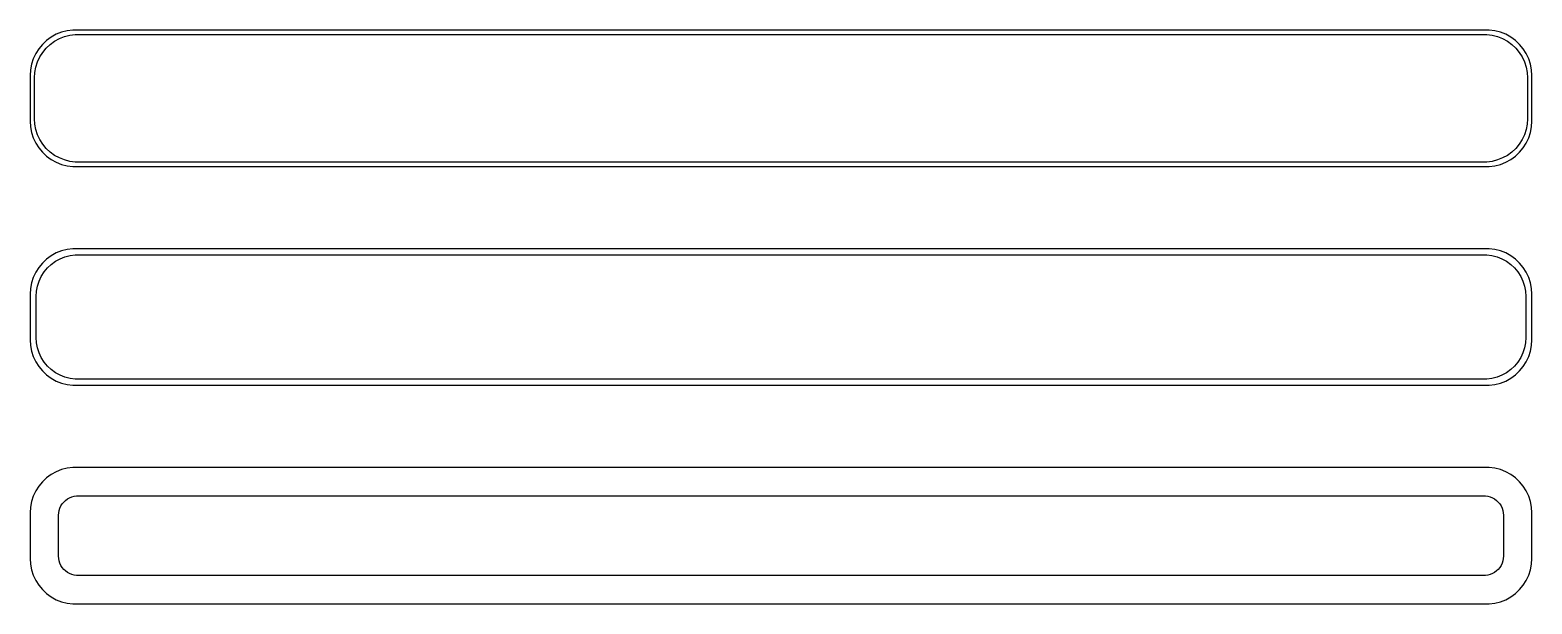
# Model space of a CAD drawing. Header units: metres. Extents: x -82 to 82, y 65 to 127.
import ezdxf

# ---------------------------------------------------------------- set-up
doc = ezdxf.new("R2010")
doc.units = ezdxf.units.M

msp = doc.modelspace()

# ---------------------------------------------------------------- linework, layer by layer
for p, q in [((-79.0451, 127.255), (-79.6289, 127.024)), ((-78.4369, 127.411), (-79.0451, 127.255)), ((-77.8139, 127.49), (-78.4369, 127.411)), ((77.8139, 127.49), (-77.8139, 127.49)), ((78.4369, 127.411), (77.8139, 127.49)), ((79.0451, 127.255), (78.4369, 127.411)), ((79.6289, 127.024), (79.0451, 127.255)), ((-81.5451, 125.439), (-81.8815, 124.909)), ((-81.1448, 125.923), (-81.5451, 125.439)), ((-80.6871, 126.353), (-81.1448, 125.923)), ((-81.0928, 125.042), (-80.7126, 125.502)), ((-80.7126, 125.502), (-80.2778, 125.91)), ((-80.1791, 126.722), (-80.6871, 126.353)), ((-80.2778, 125.91), (-79.7952, 126.261)), ((-79.6289, 127.024), (-80.1791, 126.722)), ((-79.7952, 126.261), (-79.2724, 126.548)), ((-79.2724, 126.548), (-78.7178, 126.768)), ((-78.7178, 126.768), (-78.1401, 126.916)), ((-78.1401, 126.916), (-77.5482, 126.991)), ((-77.5482, 126.991), (77.5482, 126.991)), ((77.5482, 126.991), (78.1401, 126.916)), ((78.1401, 126.916), (78.7178, 126.768)), ((78.7178, 126.768), (79.2724, 126.548)), ((79.2724, 126.548), (79.7952, 126.261)), ((80.1791, 126.722), (79.6289, 127.024)), ((79.7952, 126.261), (80.2778, 125.91)), ((80.6871, 126.353), (80.1791, 126.722)), ((80.2778, 125.91), (80.7126, 125.502)), ((81.1448, 125.923), (80.6871, 126.353)), ((80.7126, 125.502), (81.0928, 125.042)), ((81.5451, 125.439), (81.1448, 125.923)), ((81.8815, 124.909), (81.5451, 125.439)), ((-82.1489, 124.341), (-82.3429, 123.743)), ((-81.8815, 124.909), (-82.1489, 124.341)), ((-81.8508, 123.431), (-81.6664, 123.999)), ((-81.6664, 123.999), (-81.4125, 124.538)), ((-81.4125, 124.538), (-81.0928, 125.042)), ((81.0928, 125.042), (81.4125, 124.538)), ((81.4125, 124.538), (81.6664, 123.999)), ((81.6664, 123.999), (81.8508, 123.431)), ((82.1489, 124.341), (81.8815, 124.909)), ((82.3429, 123.743), (82.1489, 124.341)), ((-82.4606, 123.127), (-82.5, 122.5)), ((-82.5, 122.5), (-82.5, 117.5)), ((-82.3429, 123.743), (-82.4606, 123.127)), ((-82, 122.25), (-81.9625, 122.845)), ((-82, 117.75), (-82, 122.25)), ((-81.9625, 122.845), (-81.8508, 123.431)), ((81.8508, 123.431), (81.9625, 122.845)), ((81.9625, 122.845), (82, 122.25)), ((82, 122.25), (82, 117.75)), ((82.4606, 123.127), (82.3429, 123.743)), ((82.5, 122.5), (82.4606, 123.127)), ((82.5, 117.5), (82.5, 122.5)), ((-82.5, 117.5), (-82.4606, 116.873)), ((-81.9625, 117.155), (-82, 117.75)), ((-81.8508, 116.569), (-81.9625, 117.155)), ((81.9625, 117.155), (81.8508, 116.569)), ((82, 117.75), (81.9625, 117.155)), ((82.4606, 116.873), (82.5, 117.5)), ((-82.4606, 116.873), (-82.3429, 116.257)), ((-82.3429, 116.257), (-82.1489, 115.659)), ((-82.1489, 115.659), (-81.8815, 115.091)), ((-81.6664, 116.001), (-81.8508, 116.569)), ((-81.4125, 115.462), (-81.6664, 116.001)), ((81.6664, 116.001), (81.4125, 115.462)), ((81.8508, 116.569), (81.6664, 116.001)), ((81.8815, 115.091), (82.1489, 115.659)), ((82.1489, 115.659), (82.3429, 116.257)), ((82.3429, 116.257), (82.4606, 116.873)), ((-81.8815, 115.091), (-81.5451, 114.561)), ((-81.5451, 114.561), (-81.1448, 114.077)), ((-81.0928, 114.958), (-81.4125, 115.462)), ((-81.1448, 114.077), (-80.6871, 113.647)), ((-80.7126, 114.498), (-81.0928, 114.958)), ((-80.2778, 114.09), (-80.7126, 114.498)), ((-79.7952, 113.739), (-80.2778, 114.09)), ((80.2778, 114.09), (79.7952, 113.739)), ((80.7126, 114.498), (80.2778, 114.09)), ((80.6871, 113.647), (81.1448, 114.077)), ((81.0928, 114.958), (80.7126, 114.498)), ((81.4125, 115.462), (81.0928, 114.958)), ((81.1448, 114.077), (81.5451, 114.561)), ((81.5451, 114.561), (81.8815, 115.091)), ((-80.6871, 113.647), (-80.1791, 113.278)), ((-80.1791, 113.278), (-79.6289, 112.976)), ((-79.2724, 113.452), (-79.7952, 113.739)), ((-79.6289, 112.976), (-79.0451, 112.745)), ((-78.7178, 113.232), (-79.2724, 113.452)), ((-79.0451, 112.745), (-78.4369, 112.589)), ((-78.1401, 113.084), (-78.7178, 113.232)), ((-78.4369, 112.589), (-77.8139, 112.51)), ((-77.5482, 113.009), (-78.1401, 113.084)), ((-77.8139, 112.51), (77.8139, 112.51)), ((77.5482, 113.009), (-77.5482, 113.009)), ((78.1401, 113.084), (77.5482, 113.009)), ((77.8139, 112.51), (78.4369, 112.589)), ((78.7178, 113.232), (78.1401, 113.084)), ((78.4369, 112.589), (79.0451, 112.745)), ((79.2724, 113.452), (78.7178, 113.232)), ((79.0451, 112.745), (79.6289, 112.976)), ((79.7952, 113.739), (79.2724, 113.452)), ((79.6289, 112.976), (80.1791, 113.278)), ((80.1791, 113.278), (80.6871, 113.647)), ((-80.6871, 102.353), (-81.1448, 101.923)), ((-80.1791, 102.722), (-80.6871, 102.353)), ((-79.6289, 103.024), (-80.1791, 102.722)), ((-79.7032, 102.116), (-79.1994, 102.393)), ((-79.0451, 103.255), (-79.6289, 103.024)), ((-79.1994, 102.393), (-78.6648, 102.604)), ((-78.4369, 103.411), (-79.0451, 103.255)), ((-78.6648, 102.604), (-78.1079, 102.747)), ((-77.8139, 103.49), (-78.4369, 103.411)), ((-78.1079, 102.747), (-77.5375, 102.819)), ((77.8139, 103.49), (-77.8139, 103.49)), ((-77.5375, 102.819), (77.5375, 102.819)), ((77.5375, 102.819), (78.1079, 102.747)), ((78.4369, 103.411), (77.8139, 103.49)), ((78.1079, 102.747), (78.6648, 102.604)), ((79.0451, 103.255), (78.4369, 103.411)), ((78.6648, 102.604), (79.1994, 102.393)), ((79.6289, 103.024), (79.0451, 103.255)), ((79.1994, 102.393), (79.7032, 102.116)), ((80.1791, 102.722), (79.6289, 103.024)), ((80.6871, 102.353), (80.1791, 102.722)), ((81.1448, 101.923), (80.6871, 102.353)), ((-81.8815, 100.909), (-82.1489, 100.341)), ((-81.5451, 101.439), (-81.8815, 100.909)), ((-81.1448, 101.923), (-81.5451, 101.439)), ((-81.2621, 100.456), (-80.954, 100.941)), ((-80.954, 100.941), (-80.5875, 101.384)), ((-80.5875, 101.384), (-80.1684, 101.778)), ((-80.1684, 101.778), (-79.7032, 102.116)), ((79.7032, 102.116), (80.1684, 101.778)), ((80.1684, 101.778), (80.5875, 101.384)), ((80.5875, 101.384), (80.954, 100.941)), ((80.954, 100.941), (81.2621, 100.456)), ((81.5451, 101.439), (81.1448, 101.923)), ((81.8815, 100.909), (81.5451, 101.439)), ((82.1489, 100.341), (81.8815, 100.909)), ((-82.4606, 99.1267), (-82.5, 98.5)), ((-82.3429, 99.7434), (-82.4606, 99.1267)), ((-82.1489, 100.341), (-82.3429, 99.7434)), ((-81.7923, 98.8238), (-81.6846, 99.3886)), ((-81.6846, 99.3886), (-81.5069, 99.9354)), ((-81.5069, 99.9354), (-81.2621, 100.456)), ((81.2621, 100.456), (81.5069, 99.9354)), ((81.5069, 99.9354), (81.6846, 99.3886)), ((81.6846, 99.3886), (81.7923, 98.8238)), ((82.3429, 99.7434), (82.1489, 100.341)), ((82.4606, 99.1267), (82.3429, 99.7434)), ((82.5, 98.5), (82.4606, 99.1267)), ((-82.5, 98.5), (-82.5, 93.5)), ((-81.8284, 98.25), (-81.7923, 98.8238)), ((-81.8284, 93.75), (-81.8284, 98.25)), ((81.7923, 98.8238), (81.8284, 98.25)), ((81.8284, 98.25), (81.8284, 93.75)), ((82.5, 93.5), (82.5, 98.5)), ((-82.5, 93.5), (-82.4606, 92.8733)), ((-82.4606, 92.8733), (-82.3429, 92.2566)), ((-81.7923, 93.1762), (-81.8284, 93.75)), ((-81.6846, 92.6114), (-81.7923, 93.1762)), ((-81.5069, 92.0646), (-81.6846, 92.6114)), ((81.6846, 92.6114), (81.5069, 92.0646)), ((81.7923, 93.1762), (81.6846, 92.6114)), ((81.8284, 93.75), (81.7923, 93.1762)), ((82.3429, 92.2566), (82.4606, 92.8733)), ((82.4606, 92.8733), (82.5, 93.5)), ((-82.3429, 92.2566), (-82.1489, 91.6594)), ((-82.1489, 91.6594), (-81.8815, 91.0912)), ((-81.8815, 91.0912), (-81.5451, 90.5611)), ((-81.2621, 91.5443), (-81.5069, 92.0646)), ((-80.954, 91.0589), (-81.2621, 91.5443)), ((-80.5875, 90.6158), (-80.954, 91.0589)), ((80.954, 91.0589), (80.5875, 90.6158)), ((81.2621, 91.5443), (80.954, 91.0589)), ((81.5069, 92.0646), (81.2621, 91.5443)), ((81.5451, 90.5611), (81.8815, 91.0912)), ((81.8815, 91.0912), (82.1489, 91.6594)), ((82.1489, 91.6594), (82.3429, 92.2566)), ((-81.5451, 90.5611), (-81.1448, 90.0773)), ((-81.1448, 90.0773), (-80.6871, 89.6474)), ((-80.6871, 89.6474), (-80.1791, 89.2784)), ((-80.1684, 90.2223), (-80.5875, 90.6158)), ((-80.1791, 89.2784), (-79.6289, 88.9759)), ((-79.7032, 89.8843), (-80.1684, 90.2223)), ((-79.1994, 89.6073), (-79.7032, 89.8843)), ((-78.6648, 89.3956), (-79.1994, 89.6073)), ((-78.1079, 89.2527), (-78.6648, 89.3956)), ((-77.5375, 89.1806), (-78.1079, 89.2527)), ((77.5375, 89.1806), (-77.5375, 89.1806)), ((78.1079, 89.2527), (77.5375, 89.1806)), ((78.6648, 89.3956), (78.1079, 89.2527)), ((79.1994, 89.6073), (78.6648, 89.3956)), ((79.7032, 89.8843), (79.1994, 89.6073)), ((79.6289, 88.9759), (80.1791, 89.2784)), ((80.1684, 90.2223), (79.7032, 89.8843)), ((80.5875, 90.6158), (80.1684, 90.2223)), ((80.1791, 89.2784), (80.6871, 89.6474)), ((80.6871, 89.6474), (81.1448, 90.0773)), ((81.1448, 90.0773), (81.5451, 90.5611)), ((-79.6289, 88.9759), (-79.0451, 88.7447)), ((-79.0451, 88.7447), (-78.4369, 88.5886)), ((-78.4369, 88.5886), (-77.8139, 88.5099)), ((-77.8139, 88.5099), (77.8139, 88.5099)), ((77.8139, 88.5099), (78.4369, 88.5886)), ((78.4369, 88.5886), (79.0451, 88.7447)), ((79.0451, 88.7447), (79.6289, 88.9759)), ((-79.0451, 79.2553), (-79.6289, 79.0241)), ((-78.4369, 79.4114), (-79.0451, 79.2553)), ((-77.8139, 79.4901), (-78.4369, 79.4114)), ((77.8139, 79.4901), (-77.8139, 79.4901)), ((78.4369, 79.4114), (77.8139, 79.4901)), ((79.0451, 79.2553), (78.4369, 79.4114)), ((79.6289, 79.0241), (79.0451, 79.2553)), ((-81.1448, 77.9227), (-81.5451, 77.4389)), ((-80.6871, 78.3526), (-81.1448, 77.9227)), ((-80.1791, 78.7216), (-80.6871, 78.3526)), ((-79.6289, 79.0241), (-80.1791, 78.7216)), ((80.1791, 78.7216), (79.6289, 79.0241)), ((80.6871, 78.3526), (80.1791, 78.7216)), ((81.1448, 77.9227), (80.6871, 78.3526)), ((81.5451, 77.4389), (81.1448, 77.9227)), ((-82.1489, 76.3406), (-82.3429, 75.7434)), ((-81.8815, 76.9088), (-82.1489, 76.3406)), ((-81.5451, 77.4389), (-81.8815, 76.9088)), ((-78.5947, 75.8755), (-78.3804, 76.0312)), ((-78.3804, 76.0312), (-78.1482, 76.1588)), ((-78.1482, 76.1588), (-77.9019, 76.2564)), ((-77.9019, 76.2564), (-77.6453, 76.3223)), ((-77.6453, 76.3223), (-77.3825, 76.3555)), ((-77.3825, 76.3555), (77.3825, 76.3555)), ((77.3825, 76.3555), (77.6453, 76.3223)), ((77.6453, 76.3223), (77.9019, 76.2564)), ((77.9019, 76.2564), (78.1482, 76.1588)), ((78.1482, 76.1588), (78.3804, 76.0312)), ((78.3804, 76.0312), (78.5947, 75.8755)), ((81.8815, 76.9088), (81.5451, 77.4389)), ((82.1489, 76.3406), (81.8815, 76.9088)), ((82.3429, 75.7434), (82.1489, 76.3406)), ((-82.4606, 75.1267), (-82.5, 74.5)), ((-82.5, 74.5), (-82.5, 69.5)), ((-82.3429, 75.7434), (-82.4606, 75.1267)), ((-79.3596, 74.25), (-79.343, 74.5144)), ((-79.3596, 69.75), (-79.3596, 74.25)), ((-79.343, 74.5144), (-79.2934, 74.7746)), ((-79.2934, 74.7746), (-79.2115, 75.0266)), ((-79.2115, 75.0266), (-79.0987, 75.2663)), ((-79.0987, 75.2663), (-78.9567, 75.49)), ((-78.9567, 75.49), (-78.7879, 75.6941)), ((-78.7879, 75.6941), (-78.5947, 75.8755)), ((78.5947, 75.8755), (78.7879, 75.6941)), ((78.7879, 75.6941), (78.9567, 75.49)), ((78.9567, 75.49), (79.0987, 75.2663)), ((79.0987, 75.2663), (79.2115, 75.0266)), ((79.2115, 75.0266), (79.2934, 74.7746)), ((79.2934, 74.7746), (79.343, 74.5144)), ((79.343, 74.5144), (79.3596, 74.25)), ((79.3596, 74.25), (79.3596, 69.75)), ((82.4606, 75.1267), (82.3429, 75.7434)), ((82.5, 74.5), (82.4606, 75.1267)), ((82.5, 69.5), (82.5, 74.5)), ((-82.5, 69.5), (-82.4606, 68.8733)), ((-79.343, 69.4856), (-79.3596, 69.75)), ((-79.2934, 69.2254), (-79.343, 69.4856)), ((79.343, 69.4856), (79.2934, 69.2254)), ((79.3596, 69.75), (79.343, 69.4856)), ((82.4606, 68.8733), (82.5, 69.5)), ((-82.4606, 68.8733), (-82.3429, 68.2566)), ((-82.3429, 68.2566), (-82.1489, 67.6594)), ((-82.1489, 67.6594), (-81.8815, 67.0912)), ((-79.2115, 68.9734), (-79.2934, 69.2254)), ((-79.0987, 68.7337), (-79.2115, 68.9734)), ((-78.9567, 68.51), (-79.0987, 68.7337)), ((-78.7879, 68.3059), (-78.9567, 68.51)), ((-78.5947, 68.1245), (-78.7879, 68.3059)), ((-78.3804, 67.9688), (-78.5947, 68.1245)), ((-78.1482, 67.8412), (-78.3804, 67.9688)), ((-77.9019, 67.7436), (-78.1482, 67.8412)), ((-77.6453, 67.6777), (-77.9019, 67.7436)), ((-77.3825, 67.6445), (-77.6453, 67.6777)), ((77.6453, 67.6777), (77.3825, 67.6445)), ((77.9019, 67.7436), (77.6453, 67.6777)), ((78.1482, 67.8412), (77.9019, 67.7436)), ((78.3804, 67.9688), (78.1482, 67.8412)), ((78.5947, 68.1245), (78.3804, 67.9688)), ((78.7879, 68.3059), (78.5947, 68.1245)), ((78.9567, 68.51), (78.7879, 68.3059)), ((79.0987, 68.7337), (78.9567, 68.51)), ((79.2115, 68.9734), (79.0987, 68.7337)), ((79.2934, 69.2254), (79.2115, 68.9734)), ((81.8815, 67.0912), (82.1489, 67.6594)), ((82.1489, 67.6594), (82.3429, 68.2566)), ((82.3429, 68.2566), (82.4606, 68.8733)), ((-81.8815, 67.0912), (-81.5451, 66.5611)), ((-81.5451, 66.5611), (-81.1448, 66.0773)), ((-81.1448, 66.0773), (-80.6871, 65.6474)), ((77.3825, 67.6445), (-77.3825, 67.6445)), ((80.6871, 65.6474), (81.1448, 66.0773)), ((81.1448, 66.0773), (81.5451, 66.5611)), ((81.5451, 66.5611), (81.8815, 67.0912)), ((-80.6871, 65.6474), (-80.1791, 65.2784)), ((-80.1791, 65.2784), (-79.6289, 64.9759)), ((-79.6289, 64.9759), (-79.0451, 64.7447)), ((-79.0451, 64.7447), (-78.4369, 64.5886)), ((-78.4369, 64.5886), (-77.8139, 64.5099)), ((-77.8139, 64.5099), (77.8139, 64.5099)), ((77.8139, 64.5099), (78.4369, 64.5886)), ((78.4369, 64.5886), (79.0451, 64.7447)), ((79.0451, 64.7447), (79.6289, 64.9759)), ((79.6289, 64.9759), (80.1791, 65.2784)), ((80.1791, 65.2784), (80.6871, 65.6474))]:
    msp.add_line(p, q)

doc.saveas('drawing.dxf')
